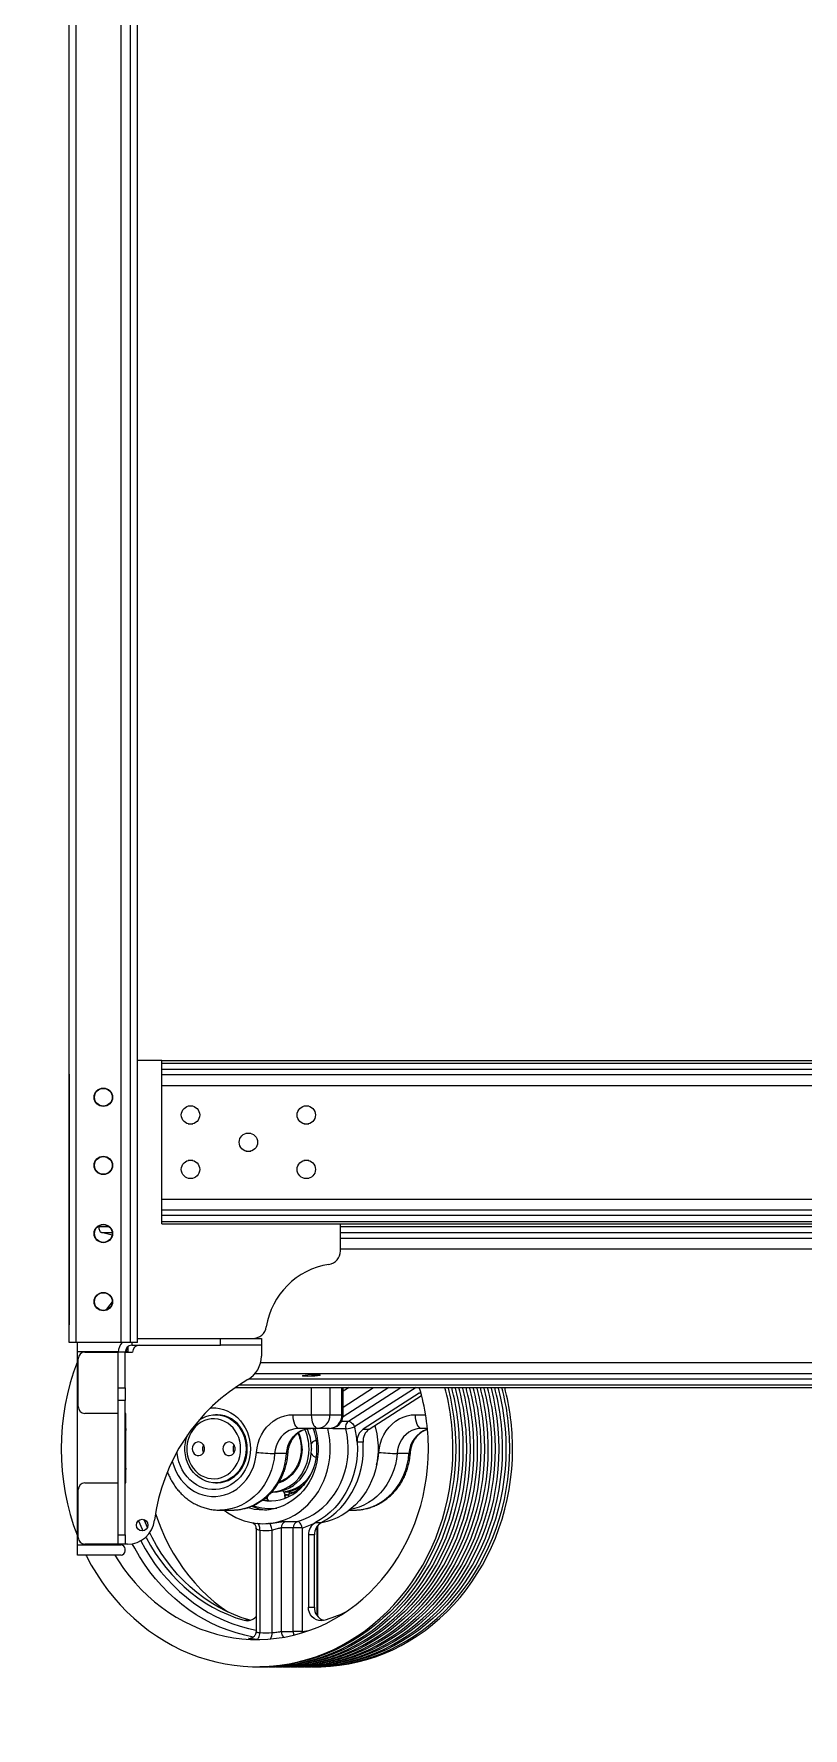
# Model space of a CAD drawing. Header units: millimetres. Extents: x 503 to 3464, y 400 to 5374.
# Drawn here: x 528 to 1093, y 400 to 1643 of the extents above; entities that cross this region are included whole.
import ezdxf

# ---------------------------------------------------------------- set-up
doc = ezdxf.new("R2010")
doc.units = ezdxf.units.MM

# ---------------------------------------------------------------- blocks, each defined once
blk = doc.blocks.new('*U12')
blk.add_wipeout([(0, -490), (0, 0), (-696, 0), (-696, 2736), (-611.226, 2736), (-604.722, 2738.404), (-601.345, 2744.461), (-585.891, 2774.891), (-555.462, 2790.345), (-549.404, 2793.722), (-547, 2800.226), (-547, 2820), (-200, 2820), (-200, 2805), (0, 2805), (0, 2940), (-605, 2940), (-605, 2952.956), (-607.669, 2962.938), (-614.962, 2970.255), (-634.292, 2983.776), (-661.26, 3013.874), (-672.169, 3033.634), (-683.4, 3073.506), (-690.016, 3086.002), (-703.242, 3091), (-705, 3091), (-705, 3099), (-740, 3099), (-740, 2943), (-746, 2943), (-746, 2904), (-747.012, 2903.944), (-749.343, 2909.157), (-755, 2911.5), (-760, 2911.5), (-760, 2907.5), (-756, 2907.5), (-753.172, 2906.328), (-752, 2903.5), (-752, 2894.795), (-755, 2894.795), (-755, 2891.899), (-761.657, 2889.556), (-764, 2883.9), (-764, 2879.899), (-761.657, 2874.243), (-756, 2871.9), (-755, 2871.9), (-755, 2866.096), (-764, 2866.096), (-764, 2863), (-769, 2863), (-769, 2844), (-772, 2844), (-772, 2832), (-769, 2832), (-769, 2813), (-764, 2813), (-764, 2809.903), (-755, 2809.795), (-755, 2804.1), (-756.011, 2804.1), (-761.657, 2801.757), (-764, 2796.1), (-764, 2792.1), (-761.657, 2786.443), (-756, 2784.1), (-755, 2784.1), (-755, 2780.436), (-752, 2780.436), (-752, 2772.5), (-753.172, 2769.671), (-756, 2768.5), (-760, 2768.5), (-760, 2764.5), (-755, 2764.5), (-749.343, 2766.843), (-747, 2772), (-746, 2772), (-746, -207), (-740, -207), (-740, -221.04), (-751.24, -268.532), (-752.011, -285), (-746.879, -327.231), (-740, -348.96), (-740, -363), (-733.744, -363), (-708.671, -399.456), (-690.491, -416.148), (-667.069, -430.923), (-641.581, -440.58), (-618.289, -444.604), (-611.554, -444.956), (-560.975, -444.956), (-540.851, -442.85), (-524.43, -438.668), (-514.809, -435.208), (-493.437, -424.147), (-468.79, -404.57), (-446.439, -376.601), (-429.377, -340.1), (-423.061, -314.834), (-420.539, -284.9), (-421.99, -262.313), (-426.344, -240), (-191.807, -240), (-191.807, -490)])
at = {"color": 7, "linetype": 'Continuous', "lineweight": 25}
for p, q in [((-746, -207), (-746, 2828)), ((-701, -207), (-701, 2828)), ((-696, -207), (-696, 2828)), ((-678, 0), (-696, 0)), ((-678, -1.889), (-678, 0)), ((-678, 0), (678, 0)), ((-746, -10), (-746, -194)), ((-678, -1.889), (678, -1.889)), ((-678, -6.364), (-678, -1.889)), ((-678, -6.364), (678, -6.364)), ((-678, -10.306), (-678, -6.364)), ((-678, -10.306), (678, -10.306)), ((-678, -18.263), (-678, -10.306)), ((-678, -18.263), (678, -18.263)), ((-678, -101.737), (-678, -18.263)), ((-655.18, -33.5), (-658.82, -33.5)), ((-570.18, -33.5), (-573.82, -33.5)), ((-658.82, -46.5), (-655.18, -46.5)), ((-573.82, -46.5), (-570.18, -46.5)), ((-612.68, -53.5), (-616.32, -53.5)), ((-655.18, -73.5), (-658.82, -73.5)), ((-616.32, -66.5), (-612.68, -66.5)), ((-570.18, -73.5), (-573.82, -73.5)), ((-658.82, -86.5), (-655.18, -86.5)), ((-573.82, -86.5), (-570.18, -86.5)), ((-678, -101.737), (678, -101.737)), ((-678, -109.694), (-678, -101.737)), ((-678, -109.694), (678, -109.694)), ((-678, -113.636), (-678, -109.694)), ((-724.144, -121.889), (-724.144, -121.311)), ((-678, -113.636), (678, -113.636)), ((-678, -118.111), (-678, -113.636)), ((-678, -118.111), (678, -118.111)), ((-678, -120), (-678, -118.111)), ((-678, -120), (41.748, -120)), ((-547, -139.774), (-547, -120)), ((-714.616, -128.225), (-722.378, -126.364)), ((-741, -207), (-746, -207)), ((-708, -207), (-741, -207)), ((-740, -213.5), (-740, -207)), ((-701, -207), (-708, -207)), ((-702.795, -214), (-702.795, -209.855)), ((-696, -207), (-701, -207)), ((-700, -209), (-635, -209)), ((-696, -204), (-611.226, -204)), ((-635, -209), (-635, -204)), ((-605, -209), (-635, -209)), ((-611.226, -204), (-605, -204)), ((-605, -204), (-605, -209)), ((-605, -209), (-605, -216.957)), ((-740, -213.5), (-709.987, -213.5)), ((-740, -355.5), (-740, -213.5)), ((-739.5, -254), (-739.5, -219)), ((-734.5, -214), (-710, -214)), ((-710, -213.5), (-710, -214)), ((-705, -214), (-710, -214)), ((-710, -240.342), (-710, -214)), ((-705, -214), (-699.5, -214)), ((-705, -240.342), (-705, -214)), ((-710, -240.342), (-705, -240.342)), ((-710, -249.439), (-710, -240.342)), ((-705, -240.342), (-705, -249.439)), ((-624.039, -240), (610.168, -240)), ((-568.061, -260), (-568.061, -240)), ((-554.69, -240), (-554.69, -260)), ((-545.922, -260), (-545.922, -240)), ((-544.91, -260), (-544.91, -240)), ((-489.029, -244.226), (-530.239, -270.698)), ((-525.856, -270.698), (-487.343, -245.959)), ((-489.029, -244.226), (-487.967, -243.644)), ((-710, -259), (-734.5, -259)), ((-705, -249.439), (-710, -249.439)), ((-710, -348.032), (-710, -249.439)), ((-705, -348.032), (-705, -249.439)), ((-704.5, -259), (-705, -259)), ((-704.5, -310), (-704.5, -259)), ((-637.773, -260), (-638.65, -260)), ((-581.716, -260), (-568.061, -260)), ((-568.061, -260), (-554.69, -260)), ((-554.69, -260), (-545.922, -260)), ((-704.5, -270), (-705, -270)), ((-563.678, -270), (-577.333, -270)), ((-554.91, -270), (-563.678, -270)), ((-543.017, -270.281), (-551.785, -270.281)), ((-530.239, -270.698), (-525.856, -270.698)), ((-483.076, -270), (-487.467, -270)), ((-568.171, -284.716), (-568.171, -285.284)), ((-530.32, -280.164), (-534.704, -280.164)), ((-586.488, -288.462), (-595.255, -288.462)), ((-496.622, -288.462), (-505.389, -288.462)), ((-734.5, -310), (-710, -310)), ((-705, -310), (-704.5, -310)), ((-638.65, -310), (-637.773, -310)), ((-739.5, -350), (-739.5, -315)), ((-601.692, -320.877), (-600.708, -321.263)), ((-597.471, -316.75), (-596.707, -316.75)), ((-596.451, -316.749), (-596.707, -316.749)), ((-587.55, -320.955), (-587.18, -321.102)), ((-587.484, -320.18), (-586.264, -320.729)), ((-582.757, -316.75), (-580.925, -316.75)), ((-580.67, -316.749), (-580.925, -316.749)), ((-580.67, -316.749), (-579.298, -316.698)), ((-635.184, -329.998), (-635.581, -330)), ((-635.581, -330), (-626.814, -330)), ((-626.814, -330), (-626.528, -329.999)), ((-540.307, -330), (-536.948, -330)), ((-536.948, -330), (-536.662, -329.999)), ((-710, -348.032), (-705, -348.032)), ((-710, -355), (-710, -348.032)), ((-705, -348.032), (-705, -355)), ((-608.91, -343.371), (-608.91, -419.284)), ((-606.101, -344.791), (-606.101, -419.908)), ((-597.113, -419.908), (-597.113, -344.791)), ((-590.428, -343.095), (-590.428, -419.164)), ((-581.66, -343.095), (-590.428, -343.095)), ((-587.057, -338.253), (-578.29, -338.253)), ((-581.66, -419.164), (-581.66, -343.095)), ((-574.974, -343.095), (-581.66, -343.095)), ((-574.974, -343.095), (-574.974, -419.164)), ((-565.344, -339.211), (-560.961, -339.211)), ((-563.619, -408.084), (-563.619, -343.371)), ((-740, -363), (-740, -355.5)), ((-740, -355.5), (-708, -355.5)), ((-710, -355), (-734.5, -355)), ((-710, -355), (-710, -355.5)), ((-705, -355), (-710, -355)), ((-703.242, -355), (-705, -355)), ((-705, -360), (-705, -358.5)), ((-570.48, -348.246), (-570.48, -401.19)), ((-566.097, -348.246), (-570.48, -348.246)), ((-566.097, -401.19), (-566.097, -348.246)), ((-708, -363), (-740, -363)), ((-570.48, -401.19), (-566.097, -401.19)), ((-617.667, -410.872), (-613.283, -410.872)), ((-590.428, -419.164), (-581.66, -419.164)), ((-574.974, -419.164), (-581.66, -419.164)), ((-608.183, -445), (-606.101, -445)), ((-603.251, -445), (-600.84, -445)), ((-597.991, -445), (-595.58, -445)), ((-592.73, -445), (-590.319, -445)), ((-587.47, -445), (-585.059, -445)), ((-582.209, -445), (-579.798, -445)), ((-576.949, -445), (-574.538, -445)), ((-571.689, -445), (-569.277, -445)), ((-566.428, -445), (-564.346, -445))]:
    blk.add_line(p, q, dxfattribs=at)
at = {"color": 8, "linetype": 'Continuous', "lineweight": 25}
for p, q in [((-741, -207), (-741, 2828)), ((-708, -207), (-708, 2828)), ((-724.144, -121.889), (-716.984, -121.889)), ((-547, -121.889), (610.168, -121.889)), ((-722.378, -126.364), (-714.531, -126.364)), ((-547, -126.364), (611.934, -126.364)), ((-547, -130.306), (628.376, -130.306)), ((-547, -138.263), (631.516, -138.263)), ((-700, -207), (-700, -209)), ((-704.872, -212.878), (-704.369, -213.216)), ((-704.369, -213.216), (-704.808, -214)), ((-703.149, -214), (-704.369, -213.216)), ((-605.58, -221.738), (631.516, -221.738)), ((-613.964, -233.636), (611.934, -233.636)), ((-609.58, -229.694), (628.376, -229.694)), ((-621.222, -238.111), (610.168, -238.111)), ((-511.386, -240), (-545.042, -261.62)), ((-544.91, -254.354), (-522.565, -240)), ((-540.541, -240), (-544.91, -242.806)), ((-540.934, -264.613), (-502.618, -240)), ((-491.438, -240), (-536.496, -268.943)), ((-487.807, -244.226), (-489.029, -244.226)), ((-705, -260), (-704.5, -260)), ((-545.922, -260), (-544.91, -260)), ((-491.85, -260), (-484.374, -260)), ((-551.785, -270.281), (-551.916, -269.542)), ((-546.038, -264.613), (-540.934, -264.613)), ((-610.591, -339.713), (-611.265, -339.369)), ((-564.125, -343.095), (-564.813, -343.095)), ((-564.125, -407.439), (-564.125, -343.095)), ((-574.974, -419.164), (-570.166, -418.458)), ((-574.921, -420.02), (-574.974, -419.164)), ((-613.397, -424.133), (-612.916, -424.133)), ((-613.397, -424.133), (-612.888, -424.164))]:
    blk.add_line(p, q, dxfattribs=at)
at = {"color": 7, "linetype": 'Continuous', "lineweight": 25, "flags": 128}
for points in [[(-722.378, -126.364), (-722.732, -126.204), (-723.067, -125.899), (-723.372, -125.459), (-723.637, -124.9), (-723.853, -124.24), (-724.013, -123.502), (-724.111, -122.709), (-724.144, -121.889)], [(-714.506, -177.267), (-717.862, -181.517), (-719.151, -183.232)], [(-468.098, -240), (-467.947, -240.578), (-466.228, -247.831), (-464.816, -255.167), (-463.714, -262.567), (-462.926, -270.017), (-462.452, -277.501), (-462.294, -285), (-462.452, -292.5), (-462.926, -299.983), (-463.714, -307.433), (-464.816, -314.834), (-466.228, -322.169), (-467.947, -329.422), (-469.971, -336.578), (-472.293, -343.621), (-474.91, -350.534), (-477.815, -357.304), (-481.002, -363.915), (-484.464, -370.352), (-488.193, -376.601), (-492.182, -382.65), (-496.421, -388.483), (-500.901, -394.089), (-505.613, -399.456), (-510.545, -404.57), (-515.687, -409.422), (-521.028, -414.001), (-526.557, -418.295), (-532.259, -422.297), (-538.125, -425.997), (-544.139, -429.387), (-550.29, -432.459), (-556.564, -435.208), (-562.946, -437.626), (-569.424, -439.709), (-575.982, -441.452), (-582.606, -442.85), (-589.282, -443.902), (-595.994, -444.604), (-602.729, -444.956), (-606.101, -445)], [(-462.838, -240), (-462.687, -240.578), (-460.967, -247.831), (-459.555, -255.167), (-458.454, -262.567), (-457.665, -270.017), (-457.191, -277.501), (-457.033, -285), (-457.191, -292.5), (-457.665, -299.983), (-458.454, -307.433), (-459.555, -314.834), (-460.967, -322.169), (-462.687, -329.422), (-464.71, -336.578), (-467.033, -343.621), (-469.649, -350.534), (-472.554, -357.304), (-475.742, -363.915), (-479.204, -370.352), (-482.933, -376.601), (-486.922, -382.65), (-491.161, -388.483), (-495.641, -394.089), (-500.352, -399.456), (-505.285, -404.57), (-510.427, -409.422), (-515.768, -414.001), (-521.296, -418.295), (-526.999, -422.297), (-532.864, -425.997), (-538.879, -429.387), (-545.03, -432.459), (-551.303, -435.208), (-557.686, -437.626), (-564.163, -439.709), (-570.721, -441.452), (-577.345, -442.85), (-584.021, -443.902), (-590.734, -444.604), (-597.469, -444.956), (-600.84, -445)], [(-457.578, -240), (-457.426, -240.578), (-455.707, -247.831), (-454.295, -255.167), (-453.193, -262.567), (-452.405, -270.017), (-451.931, -277.501), (-451.773, -285), (-451.931, -292.5), (-452.405, -299.983), (-453.193, -307.433), (-454.295, -314.834), (-455.707, -322.169), (-457.426, -329.422), (-459.45, -336.578), (-461.772, -343.621), (-464.389, -350.534), (-467.294, -357.304), (-470.481, -363.915), (-473.943, -370.352), (-477.673, -376.601), (-481.661, -382.65), (-485.9, -388.483), (-490.38, -394.089), (-495.092, -399.456), (-500.024, -404.57), (-505.166, -409.422), (-510.507, -414.001), (-516.036, -418.295), (-521.739, -422.297), (-527.604, -425.997), (-533.619, -429.387), (-539.769, -432.459), (-546.043, -435.208), (-552.425, -437.626), (-558.903, -439.709), (-565.461, -441.452), (-572.085, -442.85), (-578.761, -443.902), (-585.474, -444.604), (-592.209, -444.956), (-595.58, -445)], [(-452.317, -240), (-452.166, -240.578), (-450.446, -247.831), (-449.034, -255.167), (-447.933, -262.567), (-447.144, -270.017), (-446.67, -277.501), (-446.512, -285), (-446.67, -292.5), (-447.144, -299.983), (-447.933, -307.433), (-449.034, -314.834), (-450.446, -322.169), (-452.166, -329.422), (-454.189, -336.578), (-456.512, -343.621), (-459.129, -350.534), (-462.034, -357.304), (-465.221, -363.915), (-468.683, -370.352), (-472.412, -376.601), (-476.401, -382.65), (-480.64, -388.483), (-485.12, -394.089), (-489.831, -399.456), (-494.764, -404.57), (-499.906, -409.422), (-505.247, -414.001), (-510.775, -418.295), (-516.478, -422.297), (-522.343, -425.997), (-528.358, -429.387), (-534.509, -432.459), (-540.783, -435.208), (-547.165, -437.626), (-553.642, -439.709), (-560.2, -441.452), (-566.825, -442.85), (-573.5, -443.902), (-580.213, -444.604), (-586.948, -444.956), (-590.319, -445)], [(-447.057, -240), (-446.906, -240.578), (-445.186, -247.831), (-443.774, -255.167), (-442.672, -262.567), (-441.884, -270.017), (-441.41, -277.501), (-441.252, -285), (-441.41, -292.5), (-441.884, -299.983), (-442.672, -307.433), (-443.774, -314.834), (-445.186, -322.169), (-446.906, -329.422), (-448.929, -336.578), (-451.251, -343.621), (-453.868, -350.534), (-456.773, -357.304), (-459.96, -363.915), (-463.422, -370.352), (-467.152, -376.601), (-471.14, -382.65), (-475.379, -388.483), (-479.859, -394.089), (-484.571, -399.456), (-489.503, -404.57), (-494.645, -409.422), (-499.987, -414.001), (-505.515, -418.295), (-511.218, -422.297), (-517.083, -425.997), (-523.098, -429.387), (-529.248, -432.459), (-535.522, -435.208), (-541.905, -437.626), (-548.382, -439.709), (-554.94, -441.452), (-561.564, -442.85), (-568.24, -443.902), (-574.953, -444.604), (-581.688, -444.956), (-585.059, -445)], [(-441.796, -240), (-441.645, -240.578), (-439.926, -247.831), (-438.513, -255.167), (-437.412, -262.567), (-436.623, -270.017), (-436.149, -277.501), (-435.991, -285), (-436.149, -292.5), (-436.623, -299.983), (-437.412, -307.433), (-438.513, -314.834), (-439.926, -322.169), (-441.645, -329.422), (-443.668, -336.578), (-445.991, -343.621), (-448.608, -350.534), (-451.513, -357.304), (-454.7, -363.915), (-458.162, -370.352), (-461.891, -376.601), (-465.88, -382.65), (-470.119, -388.483), (-474.599, -394.089), (-479.31, -399.456), (-484.243, -404.57), (-489.385, -409.422), (-494.726, -414.001), (-500.254, -418.295), (-505.957, -422.297), (-511.822, -425.997), (-517.837, -429.387), (-523.988, -432.459), (-530.262, -435.208), (-536.644, -437.626), (-543.121, -439.709), (-549.679, -441.452), (-556.304, -442.85), (-562.979, -443.902), (-569.692, -444.604), (-576.427, -444.956), (-579.798, -445)], [(-436.536, -240), (-436.385, -240.578), (-434.665, -247.831), (-433.253, -255.167), (-432.151, -262.567), (-431.363, -270.017), (-430.889, -277.501), (-430.731, -285), (-430.889, -292.5), (-431.363, -299.983), (-432.151, -307.433), (-433.253, -314.834), (-434.665, -322.169), (-436.385, -329.422), (-438.408, -336.578), (-440.73, -343.621), (-443.347, -350.534), (-446.252, -357.304), (-449.439, -363.915), (-452.901, -370.352), (-456.631, -376.601), (-460.619, -382.65), (-464.858, -388.483), (-469.339, -394.089), (-474.05, -399.456), (-478.982, -404.57), (-484.125, -409.422), (-489.466, -414.001), (-494.994, -418.295), (-500.697, -422.297), (-506.562, -425.997), (-512.577, -429.387), (-518.728, -432.459), (-525.001, -435.208), (-531.384, -437.626), (-537.861, -439.709), (-544.419, -441.452), (-551.043, -442.85), (-557.719, -443.902), (-564.432, -444.604), (-571.167, -444.956), (-574.538, -445)], [(-431.275, -240), (-431.124, -240.578), (-429.405, -247.831), (-427.992, -255.167), (-426.891, -262.567), (-426.102, -270.017), (-425.629, -277.501), (-425.47, -285), (-425.629, -292.5), (-426.102, -299.983), (-426.891, -307.433), (-427.992, -314.834), (-429.405, -322.169), (-431.124, -329.422), (-433.148, -336.578), (-435.47, -343.621), (-438.087, -350.534), (-440.992, -357.304), (-444.179, -363.915), (-447.641, -370.352), (-451.37, -376.601), (-455.359, -382.65), (-459.598, -388.483), (-464.078, -394.089), (-468.79, -399.456), (-473.722, -404.57), (-478.864, -409.422), (-484.205, -414.001), (-489.733, -418.295), (-495.436, -422.297), (-501.302, -425.997), (-507.316, -429.387), (-513.467, -432.459), (-519.741, -435.208), (-526.123, -437.626), (-532.601, -439.709), (-539.158, -441.452), (-545.783, -442.85), (-552.458, -443.902), (-559.171, -444.604), (-565.906, -444.956), (-569.277, -445)], [(-650.641, -263.858), (-648.313, -262.43), (-645.846, -261.317), (-643.278, -260.536), (-640.645, -260.099), (-637.984, -260.011), (-635.332, -260.274), (-632.727, -260.884), (-630.205, -261.833), (-627.801, -263.107), (-625.55, -264.688), (-623.483, -266.554), (-621.629, -268.68), (-620.013, -271.034), (-618.659, -273.584), (-617.586, -276.295), (-616.808, -279.128), (-616.338, -282.043), (-616.18, -285)], [(-642.436, -255.126), (-641.425, -255.044), (-638.505, -255.044), (-635.603, -255.395), (-632.751, -256.094), (-629.985, -257.131), (-627.335, -258.495), (-624.833, -260.17), (-622.509, -262.135), (-620.389, -264.369), (-618.499, -266.845), (-616.861, -269.533), (-615.493, -272.403), (-614.413, -275.421), (-613.631, -278.551), (-613.159, -281.756), (-613.001, -285)], [(-615.303, -285), (-615.461, -282.043), (-615.932, -279.128), (-616.709, -276.295), (-617.783, -273.584), (-619.136, -271.034), (-620.752, -268.68), (-622.606, -266.554), (-624.674, -264.688), (-626.925, -263.107), (-629.328, -261.833), (-631.85, -260.884), (-634.455, -260.274), (-637.107, -260.011), (-637.773, -260)], [(-608.6, -287.692), (-608.185, -284.278), (-607.421, -280.939), (-606.318, -277.72), (-604.89, -274.663), (-603.157, -271.808), (-601.141, -269.193), (-598.868, -266.852), (-596.37, -264.817), (-593.678, -263.113), (-590.828, -261.765), (-587.859, -260.789), (-584.808, -260.198), (-581.716, -260)], [(-577.333, -270), (-578.188, -269.808), (-579.01, -269.239), (-579.768, -268.315), (-580.432, -267.071), (-580.978, -265.556), (-581.383, -263.827), (-581.632, -261.951), (-581.716, -260)], [(-563.678, -270), (-564.533, -269.808), (-565.355, -269.239), (-566.113, -268.315), (-566.777, -267.071), (-567.323, -265.556), (-567.728, -263.827), (-567.977, -261.951), (-568.061, -260)], [(-518.734, -287.692), (-518.319, -284.278), (-517.555, -280.939), (-516.452, -277.72), (-515.024, -274.663), (-513.291, -271.808), (-511.274, -269.193), (-509.002, -266.852), (-506.504, -264.817), (-503.812, -263.113), (-500.962, -261.765), (-497.993, -260.789), (-494.942, -260.198), (-491.85, -260)], [(-487.467, -270), (-488.322, -269.808), (-489.144, -269.239), (-489.902, -268.315), (-490.566, -267.071), (-491.111, -265.556), (-491.517, -263.827), (-491.766, -261.951), (-491.85, -260)], [(-704.519, -270), (-704.567, -270.468), (-705, -275.699)], [(-620.191, -285), (-620.354, -282.187), (-620.838, -279.42), (-621.636, -276.744), (-622.736, -274.204), (-624.118, -271.842), (-625.761, -269.695), (-627.636, -267.8), (-629.714, -266.187), (-631.961, -264.883), (-634.339, -263.909), (-636.809, -263.282), (-639.331, -263.011), (-641.864, -263.102), (-644.365, -263.552), (-646.794, -264.354), (-649.111, -265.495), (-651.278, -266.956), (-653.259, -268.714), (-655.021, -270.739), (-656.537, -272.998), (-657.78, -275.455), (-658.731, -278.068), (-659.374, -280.795), (-659.698, -283.591), (-659.698, -286.41), (-659.374, -289.206), (-658.731, -291.932), (-657.78, -294.545), (-656.537, -297.002), (-655.021, -299.261), (-653.259, -301.286), (-651.278, -303.044), (-649.111, -304.505), (-646.794, -305.646), (-644.365, -306.448), (-641.864, -306.898), (-639.331, -306.989), (-636.809, -306.718), (-634.339, -306.091), (-631.961, -305.117), (-629.714, -303.813), (-627.636, -302.2), (-625.761, -300.305), (-624.118, -298.158), (-622.736, -295.796), (-621.636, -293.256), (-620.838, -290.581), (-620.354, -287.813), (-620.191, -285)], [(-565.667, -270), (-565.278, -271.284), (-564.339, -275.125), (-563.709, -279.044), (-563.393, -283.01), (-563.393, -286.991), (-563.709, -290.956), (-564.339, -294.875), (-565.278, -298.716), (-566.518, -302.45), (-568.05, -306.048), (-569.862, -309.481), (-571.94, -312.722), (-574.267, -315.747), (-576.825, -318.53), (-579.594, -321.052), (-582.552, -323.291), (-585.677, -325.23), (-588.943, -326.855), (-592.326, -328.152), (-595.799, -329.111), (-599.334, -329.725), (-602.904, -329.989), (-606.482, -329.901), (-610.038, -329.462), (-613.545, -328.674), (-615.022, -328.233)], [(-599.68, -339.809), (-595.741, -339.264), (-591.854, -338.37), (-588.044, -337.132), (-584.336, -335.557), (-580.753, -333.657), (-577.319, -331.443), (-574.055, -328.93), (-570.983, -326.133), (-568.123, -323.071), (-565.493, -319.764), (-563.109, -316.233), (-560.988, -312.5), (-559.143, -308.59), (-557.586, -304.528), (-556.327, -300.34), (-555.374, -296.053), (-554.733, -291.695), (-554.409, -287.294), (-554.402, -282.878), (-554.715, -278.475), (-555.343, -274.115), (-556.24, -270)], [(-577.333, -270), (-579.766, -270.184), (-582.155, -270.733), (-584.455, -271.637), (-586.624, -272.879), (-588.622, -274.436), (-590.412, -276.28), (-591.961, -278.376), (-593.24, -280.687), (-594.227, -283.169), (-594.903, -285.776), (-595.255, -288.462)], [(-586.488, -288.462), (-586.136, -285.776), (-585.46, -283.169), (-584.473, -280.687), (-583.193, -278.376), (-581.644, -276.28), (-579.854, -274.436), (-577.856, -272.879), (-575.688, -271.637), (-573.388, -270.733), (-570.999, -270.184), (-568.565, -270)], [(-578.29, -338.253), (-574.335, -336.919), (-570.493, -335.221), (-566.793, -333.172), (-563.26, -330.787), (-559.918, -328.081), (-556.79, -325.075), (-553.9, -321.788), (-551.266, -318.244), (-548.908, -314.467), (-546.841, -310.485), (-545.081, -306.324), (-543.639, -302.015), (-542.526, -297.586), (-541.749, -293.07), (-541.314, -288.496), (-541.224, -283.899), (-541.48, -279.31), (-542.079, -274.76), (-543.017, -270.281)], [(-521.707, -268.033), (-521.215, -269.825), (-520.274, -274.115), (-519.645, -278.475), (-519.333, -282.878), (-519.339, -287.294), (-519.663, -291.695), (-520.304, -296.053), (-521.257, -300.34), (-522.517, -304.528), (-524.074, -308.59), (-525.919, -312.5), (-528.04, -316.233), (-530.423, -319.764), (-533.053, -323.071), (-535.913, -326.133), (-538.985, -328.93), (-542.249, -331.443), (-545.683, -333.657), (-549.266, -335.557), (-552.974, -337.132), (-556.784, -338.37), (-560.671, -339.264), (-561.176, -339.354)], [(-540.934, -264.613), (-540.464, -264.696), (-539.925, -264.943), (-539.338, -265.343), (-538.726, -265.881), (-538.113, -266.537), (-537.522, -267.286), (-536.976, -268.098), (-536.496, -268.943)], [(-487.467, -270), (-489.9, -270.184), (-492.289, -270.733), (-494.589, -271.637), (-496.758, -272.879), (-498.756, -274.436), (-500.546, -276.28), (-502.095, -278.376), (-503.374, -280.687), (-504.361, -283.169), (-505.037, -285.776), (-505.389, -288.462)], [(-733.744, -363), (-733.282, -363.915), (-729.82, -370.352), (-726.09, -376.601), (-722.101, -382.65), (-717.862, -388.483), (-713.382, -394.089), (-708.671, -399.456), (-703.739, -404.57), (-698.596, -409.422), (-693.255, -414.001), (-687.727, -418.295), (-682.024, -422.297), (-676.159, -425.997), (-670.144, -429.387), (-663.993, -432.459), (-657.72, -435.208), (-651.337, -437.626), (-644.86, -439.709), (-638.302, -441.452), (-631.678, -442.85), (-625.002, -443.902), (-618.289, -444.604), (-611.554, -444.956), (-604.812, -444.956), (-598.077, -444.604), (-591.364, -443.902), (-584.688, -442.85), (-578.064, -441.452), (-571.506, -439.709), (-565.029, -437.626), (-558.646, -435.208), (-552.373, -432.459), (-546.222, -429.387), (-540.207, -425.997), (-534.342, -422.297), (-528.639, -418.295), (-523.111, -414.001), (-517.77, -409.422), (-512.627, -404.57), (-507.695, -399.456), (-502.984, -394.089), (-498.503, -388.483), (-494.264, -382.65), (-490.276, -376.601), (-486.546, -370.352), (-483.084, -363.915), (-479.897, -357.304), (-476.992, -350.534), (-474.375, -343.621), (-472.053, -336.578), (-470.03, -329.422), (-468.31, -322.169), (-466.898, -314.834), (-465.796, -307.433), (-465.008, -299.983), (-464.534, -292.5), (-464.376, -285)], [(-712.675, -363), (-709.982, -367.29), (-706.138, -372.877), (-702.046, -378.242), (-697.716, -383.371), (-693.161, -388.252), (-688.391, -392.872), (-683.418, -397.219), (-678.255, -401.284), (-672.915, -405.054), (-667.412, -408.521), (-661.759, -411.676), (-655.971, -414.511), (-650.062, -417.019), (-644.047, -419.193), (-637.942, -421.029), (-631.761, -422.52), (-625.521, -423.665), (-619.237, -424.459), (-612.926, -424.901), (-606.602, -424.989), (-600.282, -424.724), (-593.982, -424.106), (-587.718, -423.136), (-581.506, -421.818), (-575.361, -420.154), (-569.299, -418.148), (-563.335, -415.806), (-557.485, -413.134), (-551.762, -410.138), (-546.182, -406.826), (-540.759, -403.206), (-535.506, -399.287), (-530.437, -395.081), (-525.564, -390.595), (-520.9, -385.843), (-516.456, -380.837), (-512.244, -375.588), (-508.274, -370.11), (-504.557, -364.418), (-501.101, -358.525), (-497.916, -352.446), (-495.01, -346.196), (-492.389, -339.792), (-490.061, -333.25), (-488.031, -326.586), (-486.305, -319.817), (-484.887, -312.959), (-483.78, -306.032), (-482.987, -299.051), (-482.511, -292.034), (-482.352, -285)], [(-613.001, -285), (-613.159, -288.244), (-613.631, -291.449), (-614.413, -294.579), (-615.493, -297.597), (-616.861, -300.467), (-618.499, -303.155), (-620.389, -305.631), (-622.509, -307.865), (-624.833, -309.831), (-627.335, -311.506), (-629.985, -312.869), (-632.751, -313.907), (-635.603, -314.605), (-638.505, -314.956), (-641.425, -314.956), (-644.327, -314.605), (-647.178, -313.907), (-649.945, -312.869), (-652.595, -311.506), (-655.097, -309.831), (-657.421, -307.865), (-659.54, -305.631), (-661.431, -303.155), (-663.069, -300.467), (-664.437, -297.597), (-665.517, -294.579), (-666.298, -291.449), (-666.771, -288.244), (-666.864, -287.081)], [(-616.18, -285), (-616.338, -287.957), (-616.808, -290.872), (-617.586, -293.705), (-618.659, -296.416), (-620.013, -298.966), (-621.629, -301.321), (-623.483, -303.446), (-625.55, -305.312), (-627.801, -306.893), (-630.205, -308.167), (-632.727, -309.116), (-635.332, -309.726), (-637.984, -309.989), (-640.645, -309.901), (-643.278, -309.464), (-645.846, -308.683), (-648.313, -307.57), (-650.645, -306.14), (-652.808, -304.413), (-654.772, -302.414), (-656.51, -300.17), (-657.997, -297.713), (-659.213, -295.078), (-660.14, -292.301), (-660.765, -289.422), (-661.08, -286.481), (-661.08, -283.519), (-660.765, -280.578), (-660.14, -277.699), (-659.213, -274.922), (-659.166, -274.804)], [(-655.694, -285), (-655.527, -286.349), (-655.04, -287.598), (-654.267, -288.654), (-653.267, -289.439), (-652.114, -289.896), (-650.893, -289.989), (-649.695, -289.711), (-648.608, -289.085), (-647.714, -288.156), (-647.078, -286.992), (-646.748, -285.681), (-646.748, -284.319), (-647.078, -283.008), (-647.714, -281.845), (-648.608, -280.915), (-649.695, -280.289), (-650.893, -280.012), (-652.114, -280.105), (-653.267, -280.561), (-654.267, -281.346), (-655.04, -282.402), (-655.527, -283.651), (-655.694, -285)], [(-637.773, -310), (-637.107, -309.989), (-634.455, -309.726), (-631.85, -309.116), (-629.328, -308.167), (-626.925, -306.893), (-624.674, -305.312), (-622.606, -303.446), (-620.752, -301.321), (-619.136, -298.966), (-617.783, -296.416), (-616.709, -293.705), (-615.932, -290.872), (-615.461, -287.957), (-615.303, -285)], [(-633.224, -285), (-633.057, -286.349), (-632.57, -287.598), (-631.797, -288.654), (-630.797, -289.439), (-629.644, -289.896), (-628.423, -289.989), (-627.225, -289.711), (-626.138, -289.085), (-625.244, -288.156), (-624.608, -286.992), (-624.278, -285.681), (-624.278, -284.319), (-624.608, -283.008), (-625.244, -281.845), (-626.138, -280.915), (-627.225, -280.289), (-628.423, -280.012), (-629.644, -280.105), (-630.797, -280.561), (-631.797, -281.346), (-632.57, -282.402), (-633.057, -283.651), (-633.224, -285)], [(-604.676, -444.992), (-599.88, -444.956), (-593.145, -444.604), (-586.432, -443.902), (-579.756, -442.85), (-573.132, -441.452), (-566.574, -439.709), (-560.097, -437.626), (-553.714, -435.208), (-547.441, -432.459), (-541.29, -429.387), (-535.275, -425.997), (-529.41, -422.297), (-523.707, -418.295), (-518.179, -414.001), (-512.838, -409.422), (-507.696, -404.57), (-502.763, -399.456), (-498.052, -394.089), (-493.572, -388.483), (-489.333, -382.65), (-485.344, -376.601), (-481.615, -370.352), (-478.153, -363.915), (-474.966, -357.304), (-472.06, -350.534), (-469.444, -343.621), (-467.121, -336.578), (-465.098, -329.422), (-463.378, -322.169), (-461.966, -314.834), (-460.865, -307.433), (-460.076, -299.983), (-459.602, -292.5), (-459.444, -285)], [(-604.097, -322.747), (-601.029, -323.15), (-597.708, -323.239), (-594.395, -322.971), (-591.12, -322.349), (-587.915, -321.378), (-584.809, -320.067), (-581.831, -318.429), (-579.009, -316.479), (-576.37, -314.235), (-573.937, -311.718), (-571.734, -308.952), (-569.782, -305.962), (-568.098, -302.776), (-566.698, -299.424), (-565.595, -295.938), (-564.8, -292.349), (-564.32, -288.692), (-564.16, -285)], [(-599.415, -444.992), (-594.62, -444.956), (-587.885, -444.604), (-581.172, -443.902), (-574.496, -442.85), (-567.872, -441.452), (-561.314, -439.709), (-554.837, -437.626), (-548.454, -435.208), (-542.18, -432.459), (-536.03, -429.387), (-530.015, -425.997), (-524.15, -422.297), (-518.447, -418.295), (-512.919, -414.001), (-507.577, -409.422), (-502.435, -404.57), (-497.503, -399.456), (-492.791, -394.089), (-488.311, -388.483), (-484.072, -382.65), (-480.084, -376.601), (-476.354, -370.352), (-472.892, -363.915), (-469.705, -357.304), (-466.8, -350.534), (-464.183, -343.621), (-461.861, -336.578), (-459.838, -329.422), (-458.118, -322.169), (-456.706, -314.834), (-455.604, -307.433), (-454.816, -299.983), (-454.342, -292.5), (-454.184, -285)], [(-597.29, -316.72), (-596.262, -316.649), (-593.251, -316.2), (-590.3, -315.398), (-587.443, -314.252), (-584.711, -312.774), (-582.136, -310.981), (-579.747, -308.894), (-577.571, -306.536), (-575.632, -303.935), (-573.953, -301.118), (-572.552, -298.12), (-571.446, -294.972), (-570.647, -291.712), (-570.164, -288.375), (-570.002, -285)], [(-596.451, -316.749), (-593.294, -316.522), (-590.179, -315.908), (-587.144, -314.914), (-584.227, -313.553), (-581.463, -311.84), (-578.886, -309.798), (-576.528, -307.451), (-574.419, -304.828), (-572.583, -301.961), (-571.044, -298.885), (-569.82, -295.64), (-568.927, -292.263), (-568.375, -288.797), (-568.171, -285.284)], [(-594.155, -444.992), (-589.359, -444.956), (-582.624, -444.604), (-575.911, -443.902), (-569.236, -442.85), (-562.611, -441.452), (-556.053, -439.709), (-549.576, -437.626), (-543.194, -435.208), (-536.92, -432.459), (-530.769, -429.387), (-524.754, -425.997), (-518.889, -422.297), (-513.186, -418.295), (-507.658, -414.001), (-502.317, -409.422), (-497.175, -404.57), (-492.242, -399.456), (-487.531, -394.089), (-483.051, -388.483), (-478.812, -382.65), (-474.823, -376.601), (-471.094, -370.352), (-467.632, -363.915), (-464.445, -357.304), (-461.54, -350.534), (-458.923, -343.621), (-456.6, -336.578), (-454.577, -329.422), (-452.857, -322.169), (-451.445, -314.834), (-450.344, -307.433), (-449.555, -299.983), (-449.081, -292.5), (-448.923, -285)], [(-588.895, -444.992), (-584.099, -444.956), (-577.364, -444.604), (-570.651, -443.902), (-563.975, -442.85), (-557.351, -441.452), (-550.793, -439.709), (-544.316, -437.626), (-537.933, -435.208), (-531.66, -432.459), (-525.509, -429.387), (-519.494, -425.997), (-513.629, -422.297), (-507.926, -418.295), (-502.398, -414.001), (-497.057, -409.422), (-491.914, -404.57), (-486.982, -399.456), (-482.271, -394.089), (-477.79, -388.483), (-473.551, -382.65), (-469.563, -376.601), (-465.833, -370.352), (-462.371, -363.915), (-459.184, -357.304), (-456.279, -350.534), (-453.662, -343.621), (-451.34, -336.578), (-449.317, -329.422), (-447.597, -322.169), (-446.185, -314.834), (-445.083, -307.433), (-444.295, -299.983), (-443.821, -292.5), (-443.663, -285)], [(-583.634, -444.992), (-578.838, -444.956), (-572.103, -444.604), (-565.39, -443.902), (-558.715, -442.85), (-552.09, -441.452), (-545.532, -439.709), (-539.055, -437.626), (-532.673, -435.208), (-526.399, -432.459), (-520.248, -429.387), (-514.233, -425.997), (-508.368, -422.297), (-502.665, -418.295), (-497.137, -414.001), (-491.796, -409.422), (-486.654, -404.57), (-481.721, -399.456), (-477.01, -394.089), (-472.53, -388.483), (-468.291, -382.65), (-464.302, -376.601), (-460.573, -370.352), (-457.111, -363.915), (-453.924, -357.304), (-451.019, -350.534), (-448.402, -343.621), (-446.079, -336.578), (-444.056, -329.422), (-442.337, -322.169), (-440.924, -314.834), (-439.823, -307.433), (-439.034, -299.983), (-438.56, -292.5), (-438.402, -285)], [(-578.374, -444.992), (-573.578, -444.956), (-566.843, -444.604), (-560.13, -443.902), (-553.454, -442.85), (-546.83, -441.452), (-540.272, -439.709), (-533.795, -437.626), (-527.412, -435.208), (-521.139, -432.459), (-514.988, -429.387), (-508.973, -425.997), (-503.108, -422.297), (-497.405, -418.295), (-491.877, -414.001), (-486.536, -409.422), (-481.393, -404.57), (-476.461, -399.456), (-471.75, -394.089), (-467.269, -388.483), (-463.03, -382.65), (-459.042, -376.601), (-455.312, -370.352), (-451.85, -363.915), (-448.663, -357.304), (-445.758, -350.534), (-443.142, -343.621), (-440.819, -336.578), (-438.796, -329.422), (-437.076, -322.169), (-435.664, -314.834), (-434.562, -307.433), (-433.774, -299.983), (-433.3, -292.5), (-433.142, -285)], [(-573.113, -444.992), (-568.317, -444.956), (-561.582, -444.604), (-554.87, -443.902), (-548.194, -442.85), (-541.57, -441.452), (-535.012, -439.709), (-528.534, -437.626), (-522.152, -435.208), (-515.878, -432.459), (-509.727, -429.387), (-503.713, -425.997), (-497.847, -422.297), (-492.144, -418.295), (-486.616, -414.001), (-481.275, -409.422), (-476.133, -404.57), (-471.201, -399.456), (-466.489, -394.089), (-462.009, -388.483), (-457.77, -382.65), (-453.781, -376.601), (-450.052, -370.352), (-446.59, -363.915), (-443.403, -357.304), (-440.498, -350.534), (-437.881, -343.621), (-435.559, -336.578), (-433.535, -329.422), (-431.816, -322.169), (-430.403, -314.834), (-429.302, -307.433), (-428.513, -299.983), (-428.04, -292.5), (-427.881, -285)], [(-567.853, -444.992), (-563.057, -444.956), (-556.322, -444.604), (-549.609, -443.902), (-542.933, -442.85), (-536.309, -441.452), (-529.751, -439.709), (-523.274, -437.626), (-516.891, -435.208), (-510.618, -432.459), (-504.467, -429.387), (-498.452, -425.997), (-492.587, -422.297), (-486.884, -418.295), (-481.356, -414.001), (-476.015, -409.422), (-470.872, -404.57), (-465.94, -399.456), (-461.229, -394.089), (-456.749, -388.483), (-452.51, -382.65), (-448.521, -376.601), (-444.791, -370.352), (-441.329, -363.915), (-438.142, -357.304), (-435.237, -350.534), (-432.621, -343.621), (-430.298, -336.578), (-428.275, -329.422), (-426.555, -322.169), (-425.143, -314.834), (-424.041, -307.433), (-423.253, -299.983), (-422.779, -292.5), (-422.621, -285)], [(-534.704, -280.164), (-534.529, -284.993), (-534.703, -289.822), (-535.226, -294.62), (-536.095, -299.355), (-537.303, -303.998), (-538.843, -308.517), (-540.705, -312.883), (-542.877, -317.069), (-545.345, -321.046), (-548.092, -324.79), (-551.102, -328.275), (-554.353, -331.479), (-557.826, -334.383), (-561.498, -336.965), (-565.344, -339.211)], [(-564.346, -445), (-560.975, -444.956), (-554.24, -444.604), (-547.527, -443.902), (-540.851, -442.85), (-534.227, -441.452), (-527.669, -439.709), (-521.192, -437.626), (-514.809, -435.208), (-508.535, -432.459), (-502.385, -429.387), (-496.37, -425.997), (-490.505, -422.297), (-484.802, -418.295), (-479.274, -414.001), (-473.932, -409.422), (-468.79, -404.57), (-463.858, -399.456), (-459.146, -394.089), (-454.666, -388.483), (-450.427, -382.65), (-446.439, -376.601), (-442.709, -370.352), (-439.247, -363.915), (-436.06, -357.304), (-433.155, -350.534), (-430.538, -343.621), (-428.216, -336.578), (-426.193, -329.422), (-424.473, -322.169), (-423.061, -314.834), (-421.959, -307.433), (-421.171, -299.983), (-420.697, -292.5), (-420.539, -285)], [(-560.961, -339.211), (-557.114, -336.965), (-553.442, -334.383), (-549.97, -331.479), (-546.718, -328.275), (-543.709, -324.79), (-540.961, -321.046), (-538.494, -317.069), (-536.322, -312.883), (-534.46, -308.517), (-532.919, -303.998), (-531.711, -299.355), (-530.843, -294.62), (-530.319, -289.822), (-530.145, -284.993), (-530.32, -280.164)], [(-705, -294.301), (-704.717, -297.96), (-704.5, -300.181)], [(-602.266, -321.364), (-601.751, -321.546), (-600.542, -321.935)], [(-587.602, -321.263), (-587.601, -321.257), (-587.482, -320)], [(-682.688, -332.579), (-681.341, -336.538), (-678.866, -343.013), (-676.101, -349.341), (-673.054, -355.507), (-669.733, -361.495), (-666.145, -367.29), (-662.301, -372.877), (-658.208, -378.242), (-653.879, -383.371), (-649.324, -388.252), (-644.554, -392.872), (-639.581, -397.219), (-634.418, -401.284), (-629.493, -404.776)], [(-695.246, -337.756), (-692.597, -343.948), (-692.006, -345.221)], [(-688.692, -342.888), (-690.872, -337.731), (-691.176, -336.962)], [(-613.283, -410.872), (-619.232, -408.975), (-625.082, -406.73), (-630.817, -404.144), (-636.421, -401.223), (-641.878, -397.976), (-647.173, -394.413), (-652.291, -390.543), (-657.217, -386.376), (-661.939, -381.926), (-666.442, -377.203), (-670.714, -372.222), (-674.742, -366.996), (-678.517, -361.54), (-682.027, -355.87), (-685.262, -350), (-686.959, -346.613)], [(-611.287, -339.365), (-610.465, -339.902), (-609.588, -340.636)], [(-606.101, -344.791), (-606.07, -343.819), (-606.125, -342.885), (-606.263, -342.023), (-606.479, -341.268), (-606.764, -340.648), (-607.108, -340.188), (-607.498, -339.905), (-607.919, -339.809)], [(-597.113, -344.791), (-597.229, -343.819), (-597.424, -342.885), (-597.691, -342.023), (-598.02, -341.268), (-598.399, -340.648), (-598.812, -340.188), (-599.245, -339.905), (-599.68, -339.809)], [(-574.974, -343.095), (-575.236, -342.15), (-575.571, -341.242), (-575.968, -340.405), (-576.411, -339.672), (-576.883, -339.07), (-577.365, -338.622), (-577.84, -338.347), (-578.29, -338.253)], [(-689.762, -349.775), (-689.645, -350), (-686.411, -355.87), (-682.901, -361.54), (-679.126, -366.996), (-675.097, -372.222), (-670.825, -377.203), (-666.322, -381.926), (-661.601, -386.376), (-656.674, -390.543), (-651.557, -394.413), (-646.262, -397.976), (-640.805, -401.223), (-635.201, -404.144), (-629.466, -406.73), (-623.616, -408.975), (-617.667, -410.872)], [(-559.245, -410.872), (-561.043, -411.177), (-562.858, -411.073), (-564.618, -410.566), (-566.25, -409.674), (-567.687, -408.435), (-568.871, -406.9), (-569.752, -405.132), (-570.296, -403.202), (-570.48, -401.19)], [(-608.46, -424.904), (-608.029, -424.808), (-607.608, -424.524), (-607.214, -424.062), (-606.861, -423.44), (-606.563, -422.683), (-606.332, -421.819), (-606.176, -420.882), (-606.101, -419.908)]]:
    blk.add_lwpolyline(points, dxfattribs=at)
at = {"color": 8, "linetype": 'Continuous', "lineweight": 25, "flags": 128}
for points in [[(-575.08, -285), (-575.239, -288.03), (-575.713, -291.019), (-576.495, -293.927), (-577.575, -296.714), (-578.939, -299.342), (-580.569, -301.777), (-582.441, -303.985), (-584.53, -305.935), (-586.81, -307.603), (-589.247, -308.965), (-591.811, -310.004), (-592.316, -310.165)], [(-670.398, -293.859), (-670.171, -294.775), (-669.107, -298.179), (-667.735, -301.444), (-666.068, -304.534), (-664.124, -307.417), (-661.924, -310.062), (-659.491, -312.442), (-656.851, -314.53), (-654.032, -316.306), (-651.063, -317.75), (-647.978, -318.846), (-644.807, -319.583), (-641.585, -319.954), (-638.345, -319.954), (-635.123, -319.583), (-631.952, -318.846), (-628.866, -317.75), (-625.898, -316.306), (-623.079, -314.53), (-620.439, -312.442), (-618.006, -310.062), (-615.806, -307.417), (-613.862, -304.534), (-612.195, -301.444), (-610.822, -298.179), (-609.759, -294.775), (-609.015, -291.267), (-608.6, -287.692)], [(-595.255, -288.462), (-595.702, -292.504), (-596.475, -296.484), (-597.568, -300.371), (-598.973, -304.132), (-600.677, -307.736), (-602.668, -311.154), (-604.928, -314.358), (-607.439, -317.321), (-610.181, -320.019), (-613.13, -322.431), (-616.264, -324.536), (-619.556, -326.317), (-622.979, -327.76), (-626.505, -328.852), (-630.105, -329.586), (-633.751, -329.954), (-635.184, -329.998)], [(-626.528, -329.999), (-624.984, -329.954), (-621.338, -329.586), (-617.737, -328.852), (-614.211, -327.76), (-610.788, -326.317), (-607.496, -324.536), (-604.363, -322.431), (-601.413, -320.019), (-598.672, -317.321), (-596.16, -314.358), (-593.9, -311.154), (-591.91, -307.736), (-590.205, -304.132), (-588.801, -300.371), (-587.707, -296.484), (-586.934, -292.504), (-586.488, -288.462)], [(-505.389, -288.462), (-505.836, -292.504), (-506.609, -296.484), (-507.702, -300.371), (-509.107, -304.132), (-510.811, -307.736), (-512.802, -311.154), (-515.062, -314.358), (-517.573, -317.321), (-520.315, -320.019), (-523.264, -322.431), (-526.398, -324.536), (-529.69, -326.317), (-533.113, -327.76), (-536.639, -328.852), (-539.672, -329.495)], [(-536.662, -329.999), (-535.117, -329.954), (-531.472, -329.586), (-527.871, -328.852), (-524.345, -327.76), (-520.922, -326.317), (-517.63, -324.536), (-514.497, -322.431), (-511.547, -320.019), (-508.806, -317.321), (-506.294, -314.358), (-504.034, -311.154), (-502.044, -307.736), (-500.339, -304.132), (-498.935, -300.371), (-497.841, -296.484), (-497.068, -292.504), (-496.622, -288.462)], [(-564.125, -343.095), (-564.064, -342.275), (-563.968, -341.784)], [(-610.69, -423.213), (-610.935, -423.169), (-617.188, -421.851), (-623.374, -420.182), (-629.476, -418.168), (-635.478, -415.814), (-641.366, -413.124), (-647.124, -410.107), (-652.738, -406.77), (-658.192, -403.121), (-663.474, -399.17), (-668.57, -394.927), (-673.466, -390.402), (-678.15, -385.608), (-682.611, -380.556), (-686.836, -375.26), (-690.815, -369.734), (-694.538, -363.99), (-697.995, -358.044), (-699.778, -354.698)], [(-693.542, -352.491), (-693.537, -352.5), (-690.242, -358.485), (-686.673, -364.271), (-682.837, -369.843), (-678.747, -375.185), (-674.412, -380.284), (-669.845, -385.125), (-665.059, -389.696), (-660.065, -393.983), (-654.878, -397.977), (-649.511, -401.664), (-643.979, -405.037), (-638.297, -408.085), (-632.481, -410.801), (-626.545, -413.176), (-620.507, -415.205), (-614.382, -416.883), (-608.91, -418.068)]]:
    blk.add_lwpolyline(points, dxfattribs=at)
at = {"color": 7, "linetype": 'Continuous', "lineweight": 25}
for centre, radius in [((-721, -27), 6.75), ((-721, -27), 6.5), ((-657, -40), 6.75), ((-572, -40), 6.75), ((-614.5, -60), 6.75), ((-721, -77), 6.75), ((-721, -77), 6.5), ((-657, -80), 6.75), ((-572, -80), 6.75), ((-721, -127), 6.75), ((-721, -127), 6.5), ((-721, -177), 6.75), ((-721, -177), 6.5), ((-692.5, -341), 4.25)]:
    blk.add_circle(centre, radius, dxfattribs=at)
for centre, radius, start, end in [((-557, -139.774), 10, 278.849883, 0), ((-547, -204), 55, 98.849883, 171.150117), ((-611.226, -194), 10, 270, 351.150117), ((-700, -214), 10, 135.572996, 180), ((-700, -214), 5, 90, 180), ((-694.5, -214), 5, 90, 180), ((-575.712, -285), 176.3, 158.728336, 201.271664), ((-734.5, -219), 5, 90, 180), ((-625, -216.957), 20, 300.124243, 0), ((-544.901, -355), 139.599, 120.124243, 172.801109), ((-636.505, -284.879), 154.153, 359.95492, 16.925707), ((-640.929, -284.9), 176.554, 359.96764, 14.733049), ((-636.042, -284.906), 176.598, 359.9695, 14.731189), ((-630.732, -284.9), 176.548, 359.967417, 14.733272), ((-625.472, -284.9), 176.548, 359.967417, 14.733272), ((-620.214, -284.9), 176.551, 359.967531, 14.733159), ((-615, -284.906), 176.598, 359.9695, 14.731189), ((-609.69, -284.9), 176.548, 359.967417, 14.733272), ((-604.43, -284.9), 176.548, 359.967417, 14.733272), ((-599.169, -284.9), 176.548, 359.967417, 14.733272), ((-597.09, -284.9), 176.552, 359.967631, 14.733207), ((-734.5, -254), 5, 180, 270), ((-564.212, -260.481), 9.534, 273.211701, 2.89007), ((-554.91, -260), 10, 270, 0), ((-555.444, -260.481), 9.534, 273.211701, 2.89007), ((-604.6, -284.922), 34.598, 359.870813, 24.219385), ((-602.685, -284.905), 34.515, 0.313118, 25.071649), ((-606.037, -284.935), 41.877, 359.911225, 20.89439), ((-537.956, -268.924), 5.24, 124.638903, 195.004104), ((-545.55, -241.373), 29.019, 275.006565, 288.180879), ((-600.667, -284.942), 66.136, 4.143096, 13.999495), ((-524.422, -279.228), 10.325, 124.295318, 185.20261), ((-520.038, -279.228), 10.325, 124.295227, 185.203291), ((-642.876, -284.971), 5.366, 148.969127, 180.311086), ((-642.871, -285.028), 5.371, 179.704245, 211.015542), ((-620.404, -284.972), 5.368, 148.976124, 180.304089), ((-620.398, -285.027), 5.373, 179.711252, 211.008535), ((-562.697, -285), 6.673, 106.943457, 147.874805), ((-590.202, -84.695), 203.83, 264.82133, 268.579481), ((-562.697, -285), 6.673, 212.125195, 253.056543), ((-500.336, -84.697), 203.827, 264.821301, 268.579481), ((-734.5, -315), 5, 90, 180), ((-598.849, -287.815), 22.339, 288.702506, 315.655305), ((-592.285, -288.776), 28.043, 277.880335, 327.733954), ((-589.989, -289.97), 26.791, 273.509137, 308.821879), ((-596.7, -292.224), 31.026, 256.839934, 268.296109), ((-594.155, -320), 6.673, 179.700558, 207.342479), ((-594.155, -320), 6.673, 0, 41.134258), ((-582.758, -291.082), 25.668, 262.148103, 278.412472), ((-578.374, -320), 6.673, 150.466773, 181.548136), ((-603.42, -293.65), 46.377, 231.608969, 264.433472), ((-597.963, -292.977), 37.028, 247.451395, 265.407815), ((-703.242, -335), 20, 270, 352.801109), ((-603.799, -295.573), 44.427, 264.679618, 275.320382), ((-601.607, -296.48), 48.52, 264.685536, 275.314464), ((-585.497, -342.934), 4.933, 108.435222, 181.873648), ((-576.73, -342.933), 4.933, 108.434695, 181.874175), ((-588.956, -294.552), 50.516, 286.06809, 297.866233), ((-560.352, -348.026), 10.131, 119.52554, 181.242858), ((-555.968, -348.026), 10.131, 119.525188, 181.24321), ((-734.5, -350), 5, 180, 270), ((-708, -358.5), 3, 0, 90), ((-708, -360), 3, 270, 0), ((-615.449, -402.691), 8.477, 254.832882, 320.488966), ((-556.366, -401.601), 9.74, 177.580047, 252.462301), ((-589.363, -306.193), 108.925, 286.051179, 295.170403), ((-601.607, -310.795), 109.205, 267.641515, 272.358485), ((-603.969, -317.22), 107.778, 267.611979, 268.924905)]:
    blk.add_arc(centre, radius, start, end, dxfattribs=at)
at = {"color": 8, "linetype": 'Continuous', "lineweight": 25}
for centre, radius, start, end in [((-603.508, -284.934), 28.428, 359.866618, 24.487001), ((-477.203, -289.125), 19.43, 107.421233, 178.043238), ((-586.119, -286.598), 1.899, 258.814856, 289.891955), ((-557.044, -285.06), 38.4, 342.654579, 356.069252), ((-496.253, -286.6), 1.898, 258.804682, 289.902129), ((-598.533, -293.13), 35.766, 249.457091, 277.829654), ((-603.567, -420.676), 6.499, 323.158213, 6.794074), ((-585.256, -419.24), 5.173, 179.161715, 231.273973), ((-576.238, -419.18), 5.423, 179.828287, 207.729737)]:
    blk.add_arc(centre, radius, start, end, dxfattribs=at)
at = {"color": 7, "linetype": 'Continuous', "lineweight": 25}
blk.add_ellipse((-568.282, -231.169), major_axis=(6.5, 0.302), ratio=0.09426515, dxfattribs=at)
at = {"color": 8, "linetype": 'Continuous', "lineweight": 25}
for points, knots in [([(-702.795, -211.294), (-702.993, -211.479), (-703.595, -212.041), (-704.058, -212.744), (-704.369, -213.216)], [0, 0, 0, 0, 0.32946814, 1, 1, 1, 1]), ([(-551.785, -270.281), (-552.105, -270.27), (-552.584, -270.253), (-553.127, -269.842), (-553.307, -269.705)], [0, 0, 0, 0, 0.66777685, 1, 1, 1, 1]), ([(-606.101, -344.791), (-606.586, -344.677), (-607.562, -344.445), (-608.483, -343.942), (-608.942, -343.529), (-608.866, -343.401), (-608.849, -343.372)], [0, 0, 0, 0, 0.30025303, 0.60400803, 0.91099471, 1, 1, 1, 1]), ([(-563.68, -343.372), (-563.678, -343.286), (-563.674, -343.123), (-563.981, -343.104), (-564.125, -343.095)], [0, 0, 0, 0, 0.53065738, 1, 1, 1, 1]), ([(-559.811, -338.48), (-559.753, -338.514), (-559.549, -338.632), (-560.028, -338.944), (-560.935, -339.164), (-561.214, -339.231)], [0, 0, 0, 0, 0.21855966, 0.75958619, 1, 1, 1, 1]), ([(-608.849, -419.285), (-608.866, -419.297), (-608.939, -419.352), (-608.486, -419.533), (-607.553, -419.756), (-606.585, -419.857), (-606.101, -419.908)], [0, 0, 0, 0, 0.091410845, 0.394907679, 0.69780801, 1, 1, 1, 1])]:
    blk.add_open_spline(points, degree=3, knots=knots, dxfattribs=at)
at = {"color": 7, "linetype": 'Continuous', "lineweight": 25}
for points, knots in [([(-585.473, -288.384), (-585.441, -288.009), (-585.341, -286.817), (-584.992, -284.838), (-584.33, -282.507), (-583.431, -280.296), (-582.314, -278.236), (-580.999, -276.357), (-579.507, -274.684), (-577.86, -273.237), (-576.081, -272.035), (-574.191, -271.09), (-572.21, -270.424), (-570.322, -270.058), (-569.099, -270.018), (-568.565, -270)], [0, 0, 0, 0, 0.036517352, 0.115813156, 0.19514248, 0.274565134, 0.354186349, 0.43413155, 0.514584506, 0.595770195, 0.677944564, 0.761387585, 0.846325854, 0.932851202, 1, 1, 1, 1]), ([(-495.607, -288.384), (-495.575, -288.009), (-495.475, -286.817), (-495.126, -284.838), (-494.464, -282.507), (-493.564, -280.296), (-492.448, -278.236), (-491.133, -276.357), (-489.64, -274.684), (-487.994, -273.235), (-486.214, -272.041), (-484.547, -271.177), (-483.46, -270.838), (-483.024, -270.702)], [0, 0, 0, 0, 0.044676945, 0.141691163, 0.238746253, 0.335915373, 0.433326709, 0.531136531, 0.629566322, 0.728891043, 0.829428523, 0.931515813, 1, 1, 1, 1]), ([(-575.698, -285), (-575.706, -285.484), (-575.728, -286.903), (-575.978, -289.246), (-576.539, -291.985), (-577.376, -294.635), (-578.47, -297.165), (-579.816, -299.536), (-581.288, -301.63), (-582.402, -302.817), (-582.912, -303.36)], [0, 0, 0, 0, 0.0702939, 0.20611214, 0.34197782, 0.47784662, 0.61372257, 0.74962716, 0.88557701, 1, 1, 1, 1]), ([(-578.19, -273.587), (-577.891, -274.259), (-577.218, -275.769), (-576.481, -278.267), (-575.938, -281.011), (-575.721, -283.272), (-575.703, -284.604), (-575.698, -285)], [0, 0, 0, 0, 0.189855802, 0.426564965, 0.663179162, 0.899757671, 1, 1, 1, 1]), ([(-626.513, -329.972), (-625.613, -329.957), (-623.553, -329.924), (-620.355, -329.499), (-616.946, -328.765), (-613.608, -327.716), (-610.364, -326.37), (-607.235, -324.734), (-604.243, -322.82), (-601.408, -320.641), (-598.75, -318.209), (-596.287, -315.543), (-594.038, -312.659), (-592.018, -309.579), (-590.242, -306.323), (-588.724, -302.914), (-587.472, -299.376), (-586.504, -295.734), (-585.808, -292.063), (-585.583, -289.595), (-585.473, -288.384)], [0, 0, 0, 0, 0.04327227, 0.09898022, 0.1546865, 0.2104258, 0.26622974, 0.32212501, 0.37813233, 0.43426649, 0.49053937, 0.54694831, 0.60349173, 0.66016533, 0.71695081, 0.77384431, 0.8308238, 0.88788143, 0.94500104, 1, 1, 1, 1]), ([(-536.647, -329.972), (-535.747, -329.957), (-533.687, -329.924), (-530.489, -329.499), (-527.08, -328.765), (-523.742, -327.716), (-520.498, -326.37), (-517.369, -324.734), (-514.377, -322.82), (-511.542, -320.641), (-508.883, -318.209), (-506.421, -315.543), (-504.171, -312.659), (-502.152, -309.579), (-500.376, -306.323), (-498.858, -302.914), (-497.606, -299.376), (-496.637, -295.734), (-495.942, -292.063), (-495.717, -289.595), (-495.607, -288.384)], [0, 0, 0, 0, 0.04327235, 0.09898024, 0.15468646, 0.21042584, 0.266229, 0.32212435, 0.37813161, 0.43426578, 0.49053931, 0.54694832, 0.60349175, 0.66016479, 0.71695078, 0.77384429, 0.83082379, 0.88788143, 0.94500103, 1, 1, 1, 1]), ([(-673.908, -302.116), (-673.519, -303.106), (-672.673, -305.263), (-671.043, -308.421), (-669.1, -311.593), (-666.91, -314.571), (-664.497, -317.339), (-661.877, -319.874), (-659.07, -322.158), (-656.096, -324.176), (-652.979, -325.912), (-649.741, -327.356), (-646.405, -328.496), (-642.997, -329.334), (-639.541, -329.832), (-636.919, -330.04), (-635.462, -329.98), (-635.164, -329.967)], [0, 0, 0, 0, 0.06086853, 0.13254754, 0.20415396, 0.27566363, 0.34705841, 0.41831254, 0.48940125, 0.56031361, 0.6310336, 0.70156469, 0.77191079, 0.84208752, 0.91212033, 0.98204159, 1, 1, 1, 1]), ([(-575.406, -313.059), (-575.932, -313.495), (-577.257, -314.593), (-579.563, -316.056), (-582.273, -317.466), (-585.048, -318.549), (-587.039, -319.115), (-588.075, -319.338), (-588.185, -319.362)], [0, 0, 0, 0, 0.13941191, 0.35139339, 0.5633763, 0.7753586, 0.97621607, 1, 1, 1, 1]), ([(-588.185, -319.36), (-587.745, -319.26), (-586.329, -318.941), (-583.983, -318.172), (-581.196, -316.957), (-578.541, -315.428), (-576.622, -314.137), (-575.651, -313.282), (-575.461, -313.115)], [0, 0, 0, 0, 0.09596961, 0.30900887, 0.52210627, 0.73520146, 0.94830007, 1, 1, 1, 1]), ([(-584.951, -319.214), (-585.188, -319.161), (-586.158, -318.942), (-587.102, -318.607), (-587.816, -318.354)], [0, 0, 0, 0, 0.24416018, 1, 1, 1, 1]), ([(-587.813, -318.368), (-587.682, -318.421), (-586.753, -318.793), (-585.784, -319.02), (-584.951, -319.214)], [0, 0, 0, 0, 0.14061174, 1, 1, 1, 1]), ([(-611.317, -339.211), (-611.323, -339.208), (-611.339, -339.202), (-611.149, -339.29), (-610.762, -339.535), (-610.227, -339.992), (-609.658, -340.688), (-609.189, -341.617), (-608.921, -342.549), (-608.937, -343.151), (-608.943, -343.372)], [0, 0, 0, 0, 0.06881761, 0.18923542, 0.30444526, 0.42597654, 0.57052278, 0.73173409, 0.90134899, 1, 1, 1, 1]), ([(-599.68, -339.809), (-599.001, -339.739), (-597.334, -339.568), (-594.413, -339.155), (-591.389, -338.695), (-588.753, -338.329), (-587.626, -338.279), (-587.057, -338.253)], [0, 0, 0, 0, 0.145112715, 0.35618489, 0.568324165, 0.782272409, 1, 1, 1, 1]), ([(-590.428, -343.095), (-590.719, -343.123), (-591.305, -343.181), (-592.698, -343.586), (-594.291, -344.084), (-595.838, -344.529), (-596.744, -344.715), (-597.113, -344.791)], [0, 0, 0, 0, 0.20571547, 0.41447725, 0.62976152, 0.84903883, 1, 1, 1, 1]), ([(-563.597, -343.364), (-563.605, -343.292), (-563.652, -342.846), (-563.468, -342.067), (-563.183, -341.243), (-562.914, -340.851), (-562.829, -340.727)], [0, 0, 0, 0, 0.076116425, 0.472578609, 0.831975062, 1, 1, 1, 1]), ([(-608.944, -419.285), (-608.936, -419.458), (-608.91, -420.042), (-609.17, -420.977), (-609.66, -421.976), (-610.292, -422.761), (-610.981, -423.344), (-611.665, -423.744), (-612.275, -423.987), (-612.748, -424.109), (-613.041, -424.157), (-613.175, -424.169), (-613.161, -424.168), (-613.156, -424.168)], [0, 0, 0, 0, 0.06187701, 0.20969202, 0.34166202, 0.46138917, 0.57035906, 0.66830358, 0.75326204, 0.82533208, 0.89057166, 0.95959696, 1, 1, 1, 1]), ([(-597.113, -419.908), (-596.766, -419.876), (-595.896, -419.797), (-594.365, -419.606), (-592.738, -419.383), (-591.314, -419.202), (-590.723, -419.177), (-590.428, -419.164)], [0, 0, 0, 0, 0.14312138, 0.35871302, 0.57356375, 0.7870983, 1, 1, 1, 1]), ([(-608.46, -424.904), (-609.458, -424.852), (-611.449, -424.749), (-613.486, -424.512), (-614.49, -424.29), (-614.377, -424.153), (-613.673, -424.139), (-613.397, -424.133)], [0, 0, 0, 0, 0.2183824, 0.43515241, 0.64993281, 0.86223604, 1, 1, 1, 1])]:
    blk.add_open_spline(points, degree=3, knots=knots, dxfattribs=at)

msp = doc.modelspace()

# ---------------------------------------------------------------- block references
msp.add_blockref('*U12', (1300, 890))

doc.saveas('drawing.dxf')
